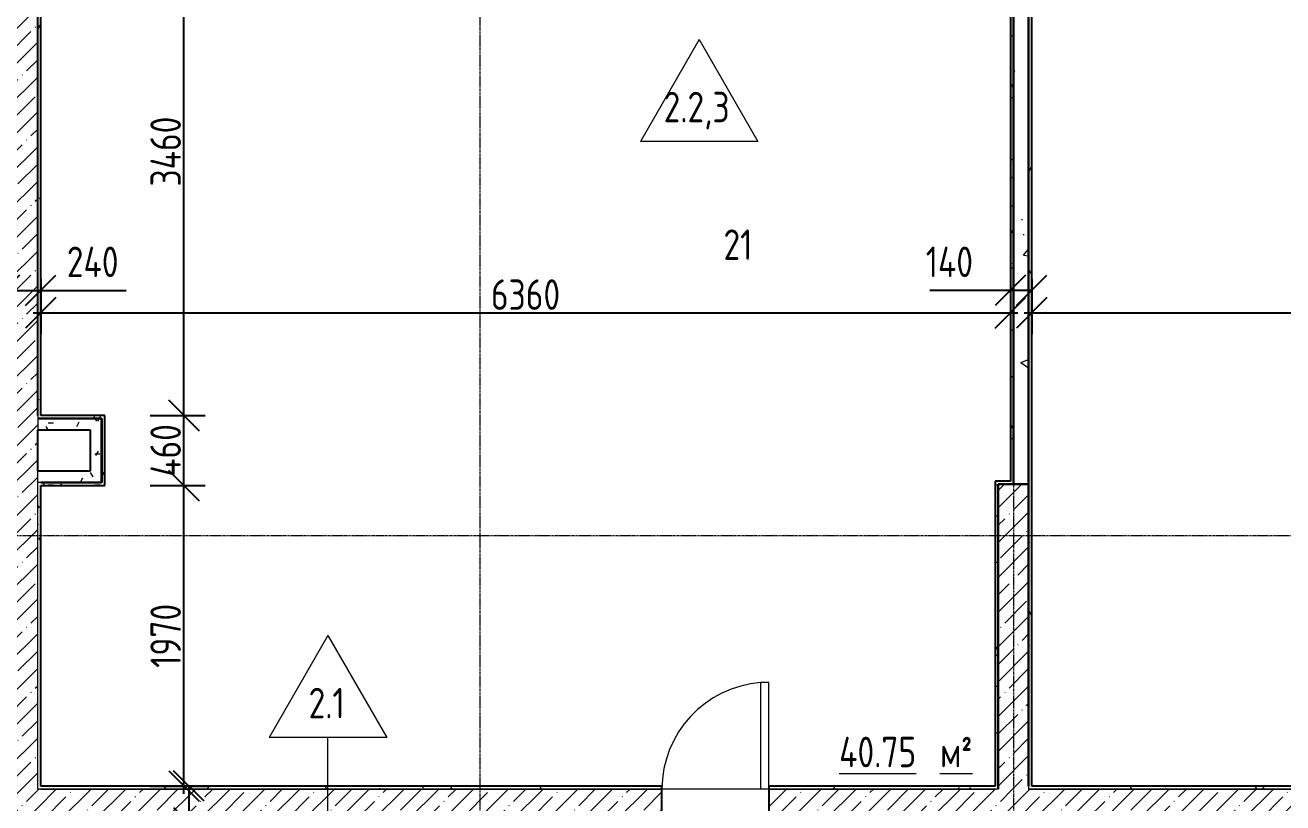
# Model space of a CAD drawing. Header units: millimetres. Extents: x -11854 to 4360091, y -19344 to 4989148.
# Drawn here: x 68840 to 77090, y 16797 to 21896 of the extents above; entities that cross this region are included whole.
import ezdxf

# ---------------------------------------------------------------- set-up
doc = ezdxf.new("R2010")
doc.units = ezdxf.units.MM
doc.linetypes.add('Линия сетки', pattern=[22.225, 12.7, -3.175, 3.175, -3.175])
doc.layers.get('0').update_dxf_attribs({"color": 254})
doc.layers.get('Defpoints').update_dxf_attribs({"color": 254})
for name, color, linetype, lineweight in [('A-ANNO-DIMS', 254, 'Continuous', 9), ('A-AREA-IDEN', 254, 'Continuous', 9), ('A-DOOR', 254, 'Continuous', 9), ('A-WALL', 254, 'Continuous', 9), ('S-GRID', 254, 'Continuous', 9)]:
    doc.layers.add(name, color=color, linetype=linetype, lineweight=lineweight)
doc.styles.add('ISOCPEUR', font='isocpeur.ttf', dxfattribs={"width": 0.8, "height": 200})
doc.styles.add('ISOCPEUR_B', font='', dxfattribs={"width": 0.8, "height": 200})
doc.styles.add('ISOCPEUR_B_1', font='', dxfattribs={"width": 0.8, "height": 200})
doc.styles.get('ISOCPEUR_B').set_extended_font_data('ISOCPEUR', bold=True)
doc.styles.get('ISOCPEUR_B_1').set_extended_font_data('ISOCPEUR', bold=True)
doc.dimstyles.new('2_0_мм_ISOCPEUR', dxfattribs={"dimscale": 304.8, "dimtxt": 199.196235, "dimasz": 0.656168, "dimexe": 0.459318, "dimexo": 0.625, "dimgap": 0.065617, "dimtad": 1, "dimdec": 0, "dimtxsty": 'ISOCPEUR', "dimblk1": 'OBLIQUE', "dimblk2": 'OBLIQUE', "dimsah": 1, "dimcen": 2.5, "dimdle": 0.164042, "dimazin": 3, "dimtfac": 1, "dimtix": 1, "dimtmove": 0, "dimatfit": 3, "dimfxl": 0.787402, "dimfxlon": 1, "dimtvp": 1, "dimarcsym": 2})
doc.dimstyles.new('2_0_мм_ISOCPEUR_1', dxfattribs={"dimscale": 304.8, "dimtxt": 199.196235, "dimasz": 0.656168, "dimexe": 0.459318, "dimexo": 0.625, "dimgap": 0.065617, "dimtad": 1, "dimdec": 0, "dimtxsty": 'ISOCPEUR', "dimblk1": 'OBLIQUE', "dimblk2": 'OBLIQUE', "dimsah": 1, "dimcen": 2.5, "dimdle": 0.164042, "dimazin": 3, "dimtfac": 1, "dimtix": 1, "dimtmove": 1, "dimatfit": 3, "dimfxl": 0.787402, "dimfxlon": 1, "dimtvp": 1, "dimarcsym": 2})
pattern_1 = [(0, (542041.67, 20914.14), (406.4, 101.6), [33.528, -271.272, 33.528, -271.272, -1625.6]), (0, (542041.67, 20914.14), (406.4, 101.6), [-609.6, 33.528, -576.072, 33.528, -271.272, -711.2]), (0, (542041.67, 20914.14), (406.4, 101.6), [-1524, 33.528, -169.672, 33.528, -474.472]), (120, (542194.07, 20964.94), (-291.18818, 301.152724), [33.528, -271.272, 33.528, -1896.872]), (120, (542194.07, 20964.94), (-291.18818, 301.152724), [-338.328, -271.272, 33.528, -576.072, -1016]), (120, (542194.07, 20964.94), (-291.18818, 301.152724), [-1219.2, 33.528, -271.272, 33.528, -677.672]), (120, (542194.07, 20964.94), (-291.18818, 301.152724), [-1557.528, -169.672, 33.528, -474.472]), (240, (542244.87, 21168.14), (-115.21182, -402.752724), [33.528, -271.272, 33.528, -1896.872]), (240, (542244.87, 21168.14), (-115.21182, -402.752724), [-338.328, -271.272, 33.528, -576.072, -1016]), (240, (542244.87, 21168.14), (-115.21182, -402.752724), [-1219.2, 33.528, -271.272, 33.528, -677.672]), (240, (542244.87, 21168.14), (-115.21182, -402.752724), [-1557.528, -169.672, 33.528, -474.472])]
pattern_2 = [(45, (542041.67, 20914.14), (-114.04925, 114.04925), []), (45, (542155.72, 20914.14), (-114.04925, 114.04925), [201.613, -40.323, 3.353, -36.97])]

# ---------------------------------------------------------------- blocks, each defined once
blk = doc.blocks.new('Одиночные-Щитовые - Дверной блок внутренний глухой ДГ 21х7 Л-4592465-1Б')
at = {"layer": 'A-DOOR', "lineweight": 18}
for p, q in [((299, 100), (299, 798.1)), ((350, 798.1), (299, 798.1)), ((350, 100), (350, 798.1)), ((350, 100), (299, 100))]:
    blk.add_line(p, q, dxfattribs=at)
at = {"layer": 'A-DOOR'}
blk.add_arc((350, 100), 700, 94.17811, 180, dxfattribs=at)
blk = doc.blocks.new('_Oblique')
at = {"color": 0, "linetype": 'ByBlock', "lineweight": -2}
blk.add_line((-0.5, -0.5), (0.5, 0.5), dxfattribs=at)
blk = doc.blocks.new('*D800')
at = {"layer": 'A-ANNO-DIMS', "color": 0, "lineweight": -2, "transparency": 16777216}
for p, q in [((69661.2, 16907.4), (70054.1, 16907.4)), ((69914.1, 16907.4), (69914.1, 16617.4)), ((69661.2, 16667.4), (70054.1, 16667.4)), ((69914.1, 16667.4), (69914.1, 16467.4))]:
    blk.add_line(p, q, dxfattribs=at)
at = {"layer": 'Defpoints', "color": 0, "transparency": 16777216}
for p in [(69642.1, 16907.4), (69914.1, 16907.4), (69642.1, 16667.4)]:
    blk.add_point(p, dxfattribs=at)
at = {"layer": 'A-ANNO-DIMS', "color": 0, "lineweight": -2, "transparency": 16777216, "xscale": 200, "yscale": 200, "zscale": 200}
for p, rotation in [((69914.1, 16907.4), 90), ((69914.1, 16667.4), 270)]:
    blk.add_blockref('_Oblique', p, dxfattribs=dict(at, rotation=rotation))
at = {"layer": 'A-ANNO-DIMS', "color": 0, "transparency": 16777216, "insert": (69600.8, 16411.6), "char_height": 200, "width": 418.312, "attachment_point": 1, "rotation": 90, "line_spacing_factor": 1.149209, "style": 'ISOCPEUR'}
blk.add_mtext('\\A1;240', dxfattribs=at)
blk = doc.blocks.new('*D801')
at = {"layer": 'A-ANNO-DIMS', "color": 0, "lineweight": -2, "transparency": 16777216}
for p, q in [((69882.1, 16857.4), (69882.1, 18927.4)), ((69661.2, 18877.4), (70022.1, 18877.4)), ((69661.2, 16907.4), (70022.1, 16907.4))]:
    blk.add_line(p, q, dxfattribs=at)
at = {"layer": 'Defpoints', "color": 0, "transparency": 16777216}
for p in [(69642.1, 18877.4), (69882.1, 18877.4), (69642.1, 16907.4)]:
    blk.add_point(p, dxfattribs=at)
at = {"layer": 'A-ANNO-DIMS', "color": 0, "lineweight": -2, "transparency": 16777216, "xscale": 200, "yscale": 200, "zscale": 200}
for p, rotation in [((69882.1, 18877.4), 90), ((69882.1, 16907.4), 270)]:
    blk.add_blockref('_Oblique', p, dxfattribs=dict(at, rotation=rotation))
at = {"layer": 'A-ANNO-DIMS', "color": 0, "transparency": 16777216, "insert": (69762.1, 17892.4), "char_height": 200, "width": 496.458, "attachment_point": 5, "rotation": 90, "style": 'ISOCPEUR'}
blk.add_mtext('\\A1;1970', dxfattribs=at)
blk = doc.blocks.new('*D802')
at = {"layer": 'A-ANNO-DIMS', "color": 0, "lineweight": -2, "transparency": 16777216}
for p, q in [((69882.1, 18827.4), (69882.1, 19387.4)), ((69661.2, 19337.4), (70022.1, 19337.4)), ((69661.2, 18877.4), (70022.1, 18877.4))]:
    blk.add_line(p, q, dxfattribs=at)
at = {"layer": 'Defpoints', "color": 0, "transparency": 16777216}
for p in [(69642.1, 19337.4), (69882.1, 19337.4), (69642.1, 18877.4)]:
    blk.add_point(p, dxfattribs=at)
at = {"layer": 'A-ANNO-DIMS', "color": 0, "lineweight": -2, "transparency": 16777216, "xscale": 200, "yscale": 200, "zscale": 200}
for p, rotation in [((69882.1, 19337.4), 90), ((69882.1, 18877.4), 270)]:
    blk.add_blockref('_Oblique', p, dxfattribs=dict(at, rotation=rotation))
at = {"layer": 'A-ANNO-DIMS', "color": 0, "transparency": 16777216, "insert": (69762.1, 19107.4), "char_height": 200, "width": 418.312, "attachment_point": 5, "rotation": 90, "style": 'ISOCPEUR'}
blk.add_mtext('\\A1;460', dxfattribs=at)
blk = doc.blocks.new('*D803')
at = {"layer": 'A-ANNO-DIMS', "color": 0, "lineweight": -2, "transparency": 16777216}
for p, q in [((69661.2, 22797.4), (70022.1, 22797.4)), ((69882.1, 19287.4), (69882.1, 22847.4)), ((69661.2, 19337.4), (70022.1, 19337.4))]:
    blk.add_line(p, q, dxfattribs=at)
at = {"layer": 'Defpoints', "color": 0, "transparency": 16777216}
for p in [(69642.1, 22797.4), (69882.1, 22797.4), (69642.1, 19337.4)]:
    blk.add_point(p, dxfattribs=at)
at = {"layer": 'A-ANNO-DIMS', "color": 0, "lineweight": -2, "transparency": 16777216, "xscale": 200, "yscale": 200, "zscale": 200}
for p, rotation in [((69882.1, 22797.4), 90), ((69882.1, 19337.4), 270)]:
    blk.add_blockref('_Oblique', p, dxfattribs=dict(at, rotation=rotation))
at = {"layer": 'A-ANNO-DIMS', "color": 0, "transparency": 16777216, "insert": (69762.1, 21067.4), "char_height": 200, "width": 551.62, "attachment_point": 5, "rotation": 90, "style": 'ISOCPEUR'}
blk.add_mtext('\\A1;3460', dxfattribs=at)
blk = doc.blocks.new('*D833')
at = {"layer": 'A-ANNO-DIMS', "color": 0, "lineweight": -2, "transparency": 16777216}
for p, q in [((68702.5, 20230.5), (68702.5, 20017.5)), ((68942.5, 20230.5), (68942.5, 20017.5)), ((68652.5, 20157.5), (68942.5, 20157.5)), ((68942.5, 20157.5), (69503, 20157.5))]:
    blk.add_line(p, q, dxfattribs=at)
at = {"layer": 'Defpoints', "color": 0, "transparency": 16777216}
for p in [(68702.5, 20249.5), (68942.5, 20249.5), (68942.5, 20157.5)]:
    blk.add_point(p, dxfattribs=at)
at = {"layer": 'A-ANNO-DIMS', "color": 0, "lineweight": -2, "transparency": 16777216, "xscale": 200, "yscale": 200, "zscale": 200, "rotation": 180}
blk.add_blockref('_Oblique', (68702.5, 20157.5), dxfattribs=at)
at = {"layer": 'A-ANNO-DIMS', "color": 0, "lineweight": -2, "transparency": 16777216, "xscale": 200, "yscale": 200, "zscale": 200}
blk.add_blockref('_Oblique', (68942.5, 20157.5), dxfattribs=at)
at = {"layer": 'A-ANNO-DIMS', "color": 0, "transparency": 16777216, "insert": (69113.8, 20444.1), "char_height": 200, "width": 418.312, "attachment_point": 1, "line_spacing_factor": 1.149209, "style": 'ISOCPEUR'}
blk.add_mtext('\\A1;240', dxfattribs=at)
blk = doc.blocks.new('*D834')
at = {"layer": 'A-ANNO-DIMS', "color": 0, "lineweight": -2, "transparency": 16777216}
for p, q in [((68942.5, 20230.5), (68942.5, 19869.5)), ((75302.5, 20230.5), (75302.5, 19869.5)), ((68892.5, 20009.5), (75352.5, 20009.5))]:
    blk.add_line(p, q, dxfattribs=at)
at = {"layer": 'Defpoints', "color": 0, "transparency": 16777216}
for p in [(68942.5, 20249.5), (75302.5, 20249.5), (75302.5, 20009.5)]:
    blk.add_point(p, dxfattribs=at)
at = {"layer": 'A-ANNO-DIMS', "color": 0, "lineweight": -2, "transparency": 16777216, "xscale": 200, "yscale": 200, "zscale": 200, "rotation": 180}
blk.add_blockref('_Oblique', (68942.5, 20009.5), dxfattribs=at)
at = {"layer": 'A-ANNO-DIMS', "color": 0, "lineweight": -2, "transparency": 16777216, "xscale": 200, "yscale": 200, "zscale": 200}
blk.add_blockref('_Oblique', (75302.5, 20009.5), dxfattribs=at)
at = {"layer": 'A-ANNO-DIMS', "color": 0, "transparency": 16777216, "insert": (72122.5, 20129.5), "char_height": 200, "width": 533.233, "attachment_point": 5, "style": 'ISOCPEUR'}
blk.add_mtext('\\A1;6360', dxfattribs=at)
blk = doc.blocks.new('*D835')
at = {"layer": 'A-ANNO-DIMS', "color": 0, "lineweight": -2, "transparency": 16777216}
for p, q in [((75302.5, 20230.5), (75302.5, 20017.5)), ((75442.5, 20230.5), (75442.5, 20017.5)), ((75302.5, 20157.5), (74774.5, 20157.5)), ((75442.5, 20157.5), (75252.5, 20157.5))]:
    blk.add_line(p, q, dxfattribs=at)
at = {"layer": 'Defpoints', "color": 0, "transparency": 16777216}
for p in [(75302.5, 20249.5), (75442.5, 20249.5), (75442.5, 20157.5)]:
    blk.add_point(p, dxfattribs=at)
at = {"layer": 'A-ANNO-DIMS', "color": 0, "lineweight": -2, "transparency": 16777216, "xscale": 200, "yscale": 200, "zscale": 200, "rotation": 180}
blk.add_blockref('_Oblique', (75302.5, 20157.5), dxfattribs=at)
at = {"layer": 'A-ANNO-DIMS', "color": 0, "lineweight": -2, "transparency": 16777216, "xscale": 200, "yscale": 200, "zscale": 200}
blk.add_blockref('_Oblique', (75442.5, 20157.5), dxfattribs=at)
at = {"layer": 'A-ANNO-DIMS', "color": 0, "transparency": 16777216, "insert": (74747.7, 20444.1), "char_height": 200, "width": 381.537, "attachment_point": 1, "line_spacing_factor": 1.149209, "style": 'ISOCPEUR'}
blk.add_mtext('\\A1;140', dxfattribs=at)
blk = doc.blocks.new('*D836')
at = {"layer": 'A-ANNO-DIMS', "color": 0, "lineweight": -2, "transparency": 16777216}
for p, q in [((75442.5, 20230.5), (75442.5, 19869.5)), ((81702.5, 20230.5), (81702.5, 19869.5)), ((75392.5, 20009.5), (81752.5, 20009.5))]:
    blk.add_line(p, q, dxfattribs=at)
at = {"layer": 'Defpoints', "color": 0, "transparency": 16777216}
for p in [(75442.5, 20249.5), (81702.5, 20249.5), (81702.5, 20009.5)]:
    blk.add_point(p, dxfattribs=at)
at = {"layer": 'A-ANNO-DIMS', "color": 0, "lineweight": -2, "transparency": 16777216, "xscale": 200, "yscale": 200, "zscale": 200, "rotation": 180}
blk.add_blockref('_Oblique', (75442.5, 20009.5), dxfattribs=at)
at = {"layer": 'A-ANNO-DIMS', "color": 0, "lineweight": -2, "transparency": 16777216, "xscale": 200, "yscale": 200, "zscale": 200}
blk.add_blockref('_Oblique', (81702.5, 20009.5), dxfattribs=at)
at = {"layer": 'A-ANNO-DIMS', "color": 0, "transparency": 16777216, "insert": (78572.5, 20129.5), "char_height": 200, "width": 533.233, "attachment_point": 5, "style": 'ISOCPEUR'}
blk.add_mtext('\\A1;6260', dxfattribs=at)
blk = doc.blocks.new('МАРКА ПОМЕЩЕНИЯ - ПОЛЫ - ОТДЕЛКА ПОЛА-6347798-1Б')
at = {"layer": 'A-AREA-IDEN'}
for p, q in [((0, 4.233), (-3.855, -2.444)), ((0, 4.233), (3.855, -2.444)), ((3.855, -2.444), (-3.855, -2.444))]:
    blk.add_line(p, q, dxfattribs=at)

msp = doc.modelspace()

# ---------------------------------------------------------------- hatches: boundary and pattern name
at = {"layer": 'A-WALL'}
h = msp.add_hatch(dxfattribs=at)
h.set_pattern_fill('FP_5', color=8, style=0, pattern_type=2)
h.set_pattern_definition(pattern_1)
h.paths.add_polyline_path([(75442.5, 16907.5), (75442.5, 24266.9), (75422.5, 24267), (75422.5, 16907.5)])
h = msp.add_hatch(dxfattribs=at)
h.set_pattern_fill('FP_1', color=8, style=0, pattern_type=2)
h.set_pattern_definition(pattern_2)
h.paths.add_polyline_path([(68722.6, 16687.4), (68922.6, 16687.4), (68922.6, 23017.4), (68722.6, 23017.4), (68722.6, 16807.4)])
h = msp.add_hatch(dxfattribs=at)
h.set_pattern_fill('FP_5', color=8, style=0, pattern_type=2)
h.set_pattern_definition(pattern_1)
h.paths.add_polyline_path([(68942.5, 19337.4), (68942.5, 22797.4), (68922.5, 22797.4), (68922.5, 19337.4)])
h = msp.add_hatch(dxfattribs=at)
h.set_pattern_fill('FP_5', color=8, style=0, pattern_type=2)
h.set_pattern_definition(pattern_1)
h.paths.add_polyline_path([(75322.5, 18887.4), (75322.5, 21997.4), (75302.5, 21997.4), (75302.5, 18887.4)])
h = msp.add_hatch(dxfattribs=at)
h.set_pattern_fill('FP_2', color=8, style=0, pattern_type=2)
h.set_pattern_definition([(50, (542041.7, 20914.14), (728.7365, -63.7558), [76.2, -838.2]), (355, (542041.7, 20914.14), (-140.9716, 764.2276), [60.96, -670.56]), (100.451, (542102.4, 20908.8), (587.77, 700.4668), [64.76, -712.36]), (46.184, (542041.7, 21117.3), (1084.3162, -168.171), [114.3, -1257.3]), (96.636, (542132, 21103.3), (949.61, 989.7098), [97.14, -1068.54]), (351.184, (542041.7, 21117.3), (949.6206, 989.7012), [91.44, -1005.84]), (21, (542143.3, 21066.54), (606.4579, -409.0606), [76.2, -838.2]), (326, (542143.3, 21066.54), (247.2083, 736.7529), [60.96, -670.56]), (71.451, (542193.8, 21032.46), (853.6683, 327.6855), [64.76, -712.36]), (37.5, (542041.67, 20914.14), (12.3547, 338.22012), [6.706, -655.726, 6.706, -674.014, -673.1]), (37.5, (542041.67, 20914.14), (12.3547, 338.22012), [-1343.152, 6.706, -666.394]), (7.5, (542041.67, 20914.14), (267.27887, 400.72213), [6.706, -381.406, 6.706, -640.486, -256.54]), (7.5, (542041.67, 20914.14), (267.27887, 400.72213), [-1035.304, 6.706, -249.834]), (327.5, (541815.1, 20914.14), (542.36333, -22.91534), [6.706, -247.294, 6.706, -785.774, -1051.56]), (327.5, (541815.1, 20914.14), (542.36333, -22.91534), [-1046.48, 6.706, -1044.854]), (317.5, (541713.5, 20914.14), (592.51696, 101.7071), [6.706, -323.494, 6.706, -519.582, -746.76]), (317.5, (541713.5, 20914.14), (592.51696, 101.7071), [-856.488, 6.706, -740.054])])
h.paths.add_polyline_path([(75422.6, 18887.4), (75422.6, 22017.4), (75322.6, 22017.4), (75322.6, 18887.4)])
h = msp.add_hatch(dxfattribs=at)
h.set_pattern_fill('FP_5', color=8, style=0, pattern_type=2)
h.set_pattern_definition(pattern_1)
h.paths.add_polyline_path([(69342.5, 19317.4), (69342.5, 19337.4), (68922.6, 19337.4), (68922.6, 19317.4), (69301.5, 19317.4)])
h = msp.add_hatch(dxfattribs=at)
h.set_pattern_fill('FP_5', color=8, style=0, pattern_type=2)
h.set_pattern_definition(pattern_1)
h.paths.add_polyline_path([(68922.6, 19242.4), (69267.3, 19242.4), (69267.3, 19317.4), (68922.6, 19317.4)])
h = msp.add_hatch(dxfattribs=at)
h.set_pattern_fill('FP_5', color=8, style=0, pattern_type=2)
h.set_pattern_definition(pattern_1)
h.paths.add_polyline_path([(69267.3, 18897.4), (69342.3, 18897.4), (69342.3, 19317.4), (69267.3, 19317.4), (69267.3, 18972.4)])
h = msp.add_hatch(dxfattribs=at)
h.set_pattern_fill('FP_5', color=8, style=0, pattern_type=2)
h.set_pattern_definition(pattern_1)
h.paths.add_polyline_path([(69342.5, 18897.4), (69362.5, 18897.4), (69362.5, 19337.4), (69342.5, 19337.4), (69342.5, 19317.4)])
h = msp.add_hatch(dxfattribs=at)
h.set_pattern_fill('FP_5', color=8, style=0, pattern_type=2)
h.set_pattern_definition(pattern_1)
h.paths.add_polyline_path([(68922.5, 16887.4), (68942.5, 16887.4), (68942.5, 18897.4), (68922.5, 18897.4), (68922.5, 16927)])
h = msp.add_hatch(dxfattribs=at)
h.set_pattern_fill('FP_5', color=8, style=0, pattern_type=2)
h.set_pattern_definition(pattern_1)
h.paths.add_polyline_path([(68922.6, 18897.4), (69267.3, 18897.4), (69267.3, 18972.4), (68922.6, 18972.4)])
h = msp.add_hatch(dxfattribs=at)
h.set_pattern_fill('FP_5', color=8, style=0, pattern_type=2)
h.set_pattern_definition(pattern_1)
h.paths.add_polyline_path([(68942.5, 18877.4), (69362.5, 18877.4), (69362.5, 18897.4), (68942.5, 18897.4), (68942.5, 18896.1)])
h = msp.add_hatch(dxfattribs=at)
h.set_pattern_fill('FP_5', color=8, style=0, pattern_type=2)
h.set_pattern_definition(pattern_1)
h.paths.add_polyline_path([(75202.5, 16887.4), (75222.5, 16887.4), (75222.5, 18887.4), (75202.5, 18887.4), (75202.5, 16907.4)])
h = msp.add_hatch(dxfattribs=at)
h.set_pattern_fill('FP_1', color=8, style=0, pattern_type=2)
h.set_pattern_definition(pattern_2)
h.paths.add_polyline_path([(75222.6, 16887.4), (75422.6, 16887.4), (75422.6, 18887.4), (75222.6, 18887.4), (75222.6, 17911.5)])
h = msp.add_hatch(dxfattribs=at)
h.set_pattern_fill('FP_1', color=8, style=0, pattern_type=2)
h.set_pattern_definition(pattern_2)
h.paths.add_polyline_path([(68922.6, 16687.4), (73017.6, 16687.4), (73017.6, 16887.4), (68922.6, 16887.4)])
h.paths.add_polyline_path([(73717.6, 16687.4), (77622.6, 16687.4), (77622.6, 16887.4), (73717.6, 16887.4)])
h = msp.add_hatch(dxfattribs=at)
h.set_pattern_fill('FP_5', color=8, style=0, pattern_type=2)
h.set_pattern_definition(pattern_1)
h.paths.add_polyline_path([(75202.5, 16887.4), (75202.5, 16907.4), (73717.6, 16907.4), (73717.6, 16887.4), (74567.6, 16887.4)])
h.paths.add_polyline_path([(73017.6, 16887.4), (73017.6, 16907.4), (68942.5, 16907.4), (68942.5, 16887.4), (72227.1, 16887.4)])
h = msp.add_hatch(dxfattribs=at)
h.set_pattern_fill('FP_5', color=8, style=0, pattern_type=2)
h.set_pattern_definition(pattern_1)
h.paths.add_polyline_path([(79822.6, 16887.5), (80022.5, 16887.5), (80022.5, 16907.5), (78322.6, 16907.5), (78322.6, 16887.5), (79248.6, 16887.5)])
h.paths.add_polyline_path([(77493.2, 16887.5), (77622.6, 16887.5), (77622.6, 16907.5), (75422.6, 16907.5), (75422.6, 16887.5), (76908.1, 16887.5)])

# ---------------------------------------------------------------- linework, layer by layer
at = {"layer": 'A-AREA-IDEN', "color": 8}
msp.add_line((70826.8, 16350.1), (70826.8, 17226.4), dxfattribs=at)
at = {"layer": 'A-WALL', "color": 8, "lineweight": 25}
for p, q in [((75422.5, 24267), (75422.5, 16907.5)), ((75442.5, 16907.5), (75442.5, 24247.6)), ((68922.5, 22817.4), (68922.5, 19337.4)), ((68922.6, 19337.4), (68922.6, 22817.4)), ((68942.5, 19337.4), (68942.5, 22797.4)), ((75302.5, 21997.4), (75302.5, 18907.4)), ((75322.5, 18887.4), (75322.5, 21997.4)), ((75322.6, 22017.4), (75322.6, 18887.4)), ((75422.6, 18887.4), (75422.6, 22017.4)), ((69342.3, 19317.4), (68922.6, 19317.4)), ((68922.6, 19317.4), (69342.5, 19317.4)), ((69362.5, 19337.4), (68942.5, 19337.4)), ((69342.3, 18897.4), (69342.3, 19317.4)), ((69342.5, 19317.4), (69342.5, 18897.4)), ((69362.5, 18877.4), (69362.5, 19337.4)), ((68922.6, 19242.4), (69267.3, 19242.4)), ((68922.6, 18972.4), (68922.6, 19242.4)), ((69267.3, 19242.4), (69267.3, 18972.4)), ((69267.3, 18972.4), (68922.6, 18972.4)), ((68942.5, 18897.4), (69342.3, 18897.4)), ((69342.5, 18897.4), (68942.5, 18897.4)), ((75302.5, 18907.4), (75202.5, 18907.4)), ((75202.5, 18907.4), (75202.5, 16907.4)), ((68942.5, 16907.4), (68942.5, 18877.4)), ((68942.5, 18877.4), (69362.5, 18877.4)), ((75222.5, 18887.4), (75322.5, 18887.4)), ((75222.5, 16887.4), (75222.5, 18887.4)), ((75222.6, 18887.4), (75222.6, 16887.4)), ((75422.6, 18887.4), (75222.6, 18887.4)), ((75322.6, 18887.4), (75422.6, 18887.4)), ((75422.6, 16907.5), (75422.6, 18887.4)), ((73017.6, 16907.4), (68942.5, 16907.4)), ((73017.6, 16887.4), (73017.6, 16907.4)), ((73017.6, 16687.4), (73017.6, 16887.4)), ((75202.5, 16907.4), (73717.6, 16907.4)), ((73717.6, 16907.4), (73717.6, 16887.4)), ((73717.6, 16887.4), (73717.6, 16687.4)), ((77622.6, 16907.5), (75442.5, 16907.5))]:
    msp.add_line(p, q, dxfattribs=at)
at = {"layer": 'A-WALL', "color": 8}
for p, q in [((68922.6, 19337.4), (68922.6, 19242.4)), ((68942.5, 18897.4), (68922.5, 18897.4)), ((68922.5, 18897.4), (68922.5, 16887.4)), ((68922.6, 16887.4), (68922.6, 18972.4)), ((75222.5, 16887.4), (68922.5, 16887.4)), ((68942.5, 16887.4), (73017.6, 16887.4)), ((73717.6, 16887.4), (75202.5, 16887.4)), ((75422.6, 16907.5), (75422.6, 16887.5)), ((75422.6, 16887.5), (77622.6, 16887.5)), ((77622.6, 16887.4), (75422.6, 16887.4))]:
    msp.add_line(p, q, dxfattribs=at)
at = {"layer": 'S-GRID', "color": 8, "linetype": 'Линия сетки'}
for p, q in [((71822.6, 26233.7), (71822.6, -3986)), ((75322.6, 26233.7), (75322.6, -3986)), ((84219.3, 18547.4), (45556.2, 18547.4))]:
    msp.add_line(p, q, dxfattribs=at)

# ---------------------------------------------------------------- block references
at = {"layer": 'A-AREA-IDEN', "color": 8, "xscale": 99.99999999999991, "yscale": 99.99999999999991, "zscale": 99.99999999999991}
for p in [(73261.4, 21378.4), (70826.8, 17470.8)]:
    msp.add_blockref('МАРКА ПОМЕЩЕНИЯ - ПОЛЫ - ОТДЕЛКА ПОЛА-6347798-1Б', p, dxfattribs=at)
at = {"layer": 'A-DOOR', "color": 8}
msp.add_blockref('Одиночные-Щитовые - Дверной блок внутренний глухой ДГ 21х7 Л-4592465-1Б', (73367.6, 16787.4), dxfattribs=at)

# ---------------------------------------------------------------- texts
at = {"layer": 'A-AREA-IDEN', "color": 8, "char_height": 200, "attachment_point": 1}
for s, insert, width, style in [('2.2,3', (73028.3, 21459.1), 551.561, 'ISOCPEUR'), ('21', (73420.9, 20556.9), 250.126, 'ISOCPEUR_B'), ('2.1', (70699.8, 17551.4), 295.021, 'ISOCPEUR'), ('\\L40.75 ', (74179.5, 17230.8), 801.687, 'ISOCPEUR_B'), ('\\L\\fISOCPEUR|b1|i0|c204|p34|;\\W.8;\\Lм', (74841, 17230.8), 166.751, 'ISOCPEUR_B'), ('\\L\\fISOCPEUR|b1|i0|c238|p34|;\\W.8;\\L²', (74978.6, 17230.8), 128.27, 'ISOCPEUR_B_1')]:
    msp.add_mtext(s, dxfattribs=dict(at, insert=insert, width=width, style=style))

# ---------------------------------------------------------------- dimensions: what is measured, and where the dimension line sits
at = {"layer": 'A-ANNO-DIMS', "color": 8}
for base, p1, p2, override, picture, middle in [((69882.1, 22797.4), (69642.1, 19337.4), (69642.1, 22797.4), {"dimfxl": 3460}, '*D803', (69762.1, 21067.4)), ((69882.1, 19337.4), (69642.1, 18877.4), (69642.1, 19337.4), {"dimfxl": 460}, '*D802', (69762.1, 19107.4)), ((69882.1, 18877.4), (69642.1, 16907.4), (69642.1, 18877.4), {"dimfxl": 1970}, '*D801', (69762.1, 17892.4))]:
    dim = msp.add_linear_dim(base=base, p1=p1, p2=p2, angle=270, dimstyle='2_0_мм_ISOCPEUR_1', override=override, dxfattribs=at)
    dim.commit()
    dim.dimension.update_dxf_attribs({"geometry": picture, "text_midpoint": middle})
for base, p1, p2, override, picture, middle in [((68942.5, 20157.5), (68702.5, 20249.5), (68942.5, 20249.5), {"dimfxl": 239.999824}, '*D833', (69323, 20157.5)), ((75442.5, 20157.5), (75302.5, 20249.5), (75442.5, 20249.5), {"dimfxl": 140.000861}, '*D835', (74938.5, 20157.5))]:
    dim = msp.add_linear_dim(base=base, p1=p1, p2=p2, dimstyle='2_0_мм_ISOCPEUR', override=override, dxfattribs=at)
    dim.commit()
    dim.dimension.update_dxf_attribs({"geometry": picture, "text_midpoint": middle, "dimtype": 160})
for base, p1, p2, override, picture, middle in [((75302.5, 20009.5), (68942.5, 20249.5), (75302.5, 20249.5), {"dimfxl": 6360.000843}, '*D834', (72122.5, 20129.5)), ((81702.5, 20009.5), (75442.5, 20249.5), (81702.5, 20249.5), {"dimfxl": 6259.999139}, '*D836', (78572.5, 20129.5))]:
    dim = msp.add_linear_dim(base=base, p1=p1, p2=p2, dimstyle='2_0_мм_ISOCPEUR_1', override=override, dxfattribs=at)
    dim.commit()
    dim.dimension.update_dxf_attribs({"geometry": picture, "text_midpoint": middle})
dim = msp.add_linear_dim(base=(69914.1, 16907.4), p1=(69642.1, 16667.4), p2=(69642.1, 16907.4), angle=90, dimstyle='2_0_мм_ISOCPEUR', override={"dimfxl": 240}, dxfattribs=at)
dim.commit()
dim.dimension.update_dxf_attribs({"geometry": '*D800', "text_midpoint": (69734.1, 16467.4), "dimtype": 160, "text_rotation": 90})

doc.saveas('drawing.dxf')
